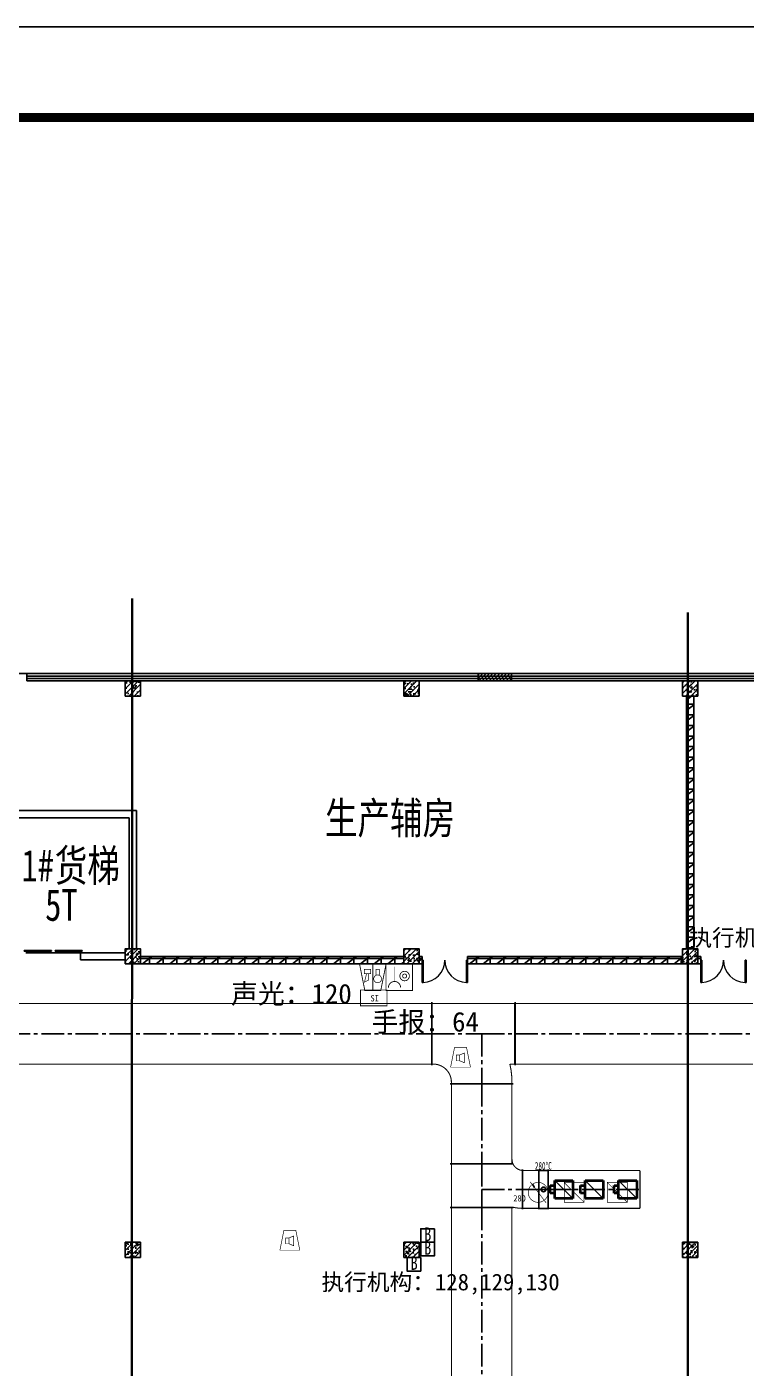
# Model space of a CAD drawing. Header units: millimetres. Extents: x -633009578 to 5705885, y -633235091 to 2571734.
# Drawn here: x 3550620 to 3574370, y 1968891 to 2013212 of the extents above; entities that cross this region are included whole.
import ezdxf
from ezdxf.enums import TextEntityAlignment as Align

# ---------------------------------------------------------------- set-up
doc = ezdxf.new("R2010")
doc.units = ezdxf.units.MM
doc.header["$LTSCALE"] = 1000
doc.header["$MEASUREMENT"] = 0
doc.linetypes.add('CENTER2', pattern=[1.125, 0.75, -0.125, 0.125, -0.125])
doc.layers.get('0').update_dxf_attribs({"color": 9})
for name, color, linetype in [('000000000000电气', 7, 'Continuous'), ('3T_WOOD', 21, 'Continuous'), ('A-COLUM(柱)', 255, 'Continuous'), ('A-DOOR(门）', 4, 'Continuous'), ('A-F-AREA(计算)', 5, 'Continuous'), ('A-HATH(填充)', 8, 'Continuous'), ('A-TEXT(房间)', 243, 'Continuous'), ('A-WALL(墙)', 255, 'Continuous'), ('A-WINDOW（窗）', 4, 'Continuous'), ('DUCT-排烟中心线', 5, 'CENTER2'), ('DUCT-排烟法兰', 4, 'Continuous'), ('DUCT-排烟管', 2, 'Continuous'), ('DUCT-排烟管端线', 4, 'Continuous'), ('DUCT-排烟阀门', 7, 'Continuous'), ('DUCT-排风风口', 7, 'Continuous'), ('HVAC-water Dim-SF', 241, 'Continuous'), ('设备-消防', 3, 'Continuous'), ('设备-箱柜', 3, 'Continuous'), ('院图签、封面151013$0$PUB_TITLE', 153, 'Continuous'), ('院图签、封面151013$0$图签文字', 4, 'Continuous')]:
    doc.layers.add(name, color=color, linetype=linetype)
doc.styles.add('_TCH', font='simhei.ttf', dxfattribs={"width": 0.75, "bigfont": 'hztxt.shx'})
doc.styles.add('_THVAC_DIM', font='simhei.ttf', dxfattribs={"width": 0.8, "height": 3.5, "bigfont": 'HZTXT'})
doc.styles.add('IDQSTYLE', font='simhei.ttf', dxfattribs={"width": 0.707, "bigfont": 'hztxt.shx'})
doc.styles.add('SF', font='simhei.ttf', dxfattribs={"width": 0.75, "bigfont": '@@@hztxt.shx'})
doc.styles.get("Standard").update_dxf_attribs({"font": 'simhei.ttf', "bigfont": 'hztxt.shx'})
doc.styles.add('宋体', font='simhei.ttf')
doc.styles.add('院图签、封面151013$0$-宋体', font='simhei.ttf', dxfattribs={"width": 0.8})
pattern_1 = [(0, (1102221.475196039, 677977.5160347573), (0, 350), []), (37.875, (1102621.475196039, 677977.5160347573), (-169.61527734408, 218.0766567528281), []), (90, (1102621.475196039, 677977.5160347573), (-450, 2.755455298081545e-14), [])]

# ---------------------------------------------------------------- blocks, each defined once
blk = doc.blocks.new('HC001303')
at = {"color": 0, "linetype": 'Continuous'}
blk.add_line((1.147673841419251, 1.538953517481514), (1.735401947549264, 2.599742189978989), dxfattribs=at)
at = {"color": 0, "linetype": 'Continuous', "const_width": 0.2}
blk.add_lwpolyline([(2.673745217742495e-14, -3.125, 0.1989123673796571), (2.209708691207992, -2.209708691207937, 0.1989123673796571), (3.125000000000028, -4.323120637516818e-16, 0.1989123673796568), (2.209708691207993, 2.209708691207993, 0.1989123673796569), (2.841876514387939e-14, 3.125, 0.1989123673796569), (-2.209708691207936, 2.209708691207994, 0.1989123673796568), (-3.124999999999972, 2.10353517373855e-15, 0.1989123673796572), (-2.209708691207937, -2.209708691207936, 0.1989123673796571)], format="xyb", close=True, dxfattribs=at)
blk.add_lwpolyline([(-2.500110713345594, -3.281016827298258), (2.47847216535268, 3.297393019579605)], dxfattribs=at)
at = {"color": 0, "style": 'IDQSTYLE', "width": 0.7}
for tag, p in [('280', (4.109408226946883, -2.854615367737885)), ('PSFHATT', (5.125000010000028, -3.281016827298258))]:
    blk.add_attdef(tag, p, '', height=2, dxfattribs=at)
blk = doc.blocks.new('HC001298')
at = {"color": 0, "linetype": 'Continuous', "const_width": 0.2}
blk.add_lwpolyline([(-3.125, 3.125), (3.125, 3.125), (3.125, -3.125), (-3.125, -3.125)], close=True, dxfattribs=at)
blk.add_lwpolyline([(-3.125, -3.125), (3.125, 3.125)], dxfattribs=at)
at = {"color": 0, "style": 'IDQSTYLE', "width": 0.7}
blk.add_attdef('PSFHATT', (5.125, -3.125), '', height=2.5, dxfattribs=at)
blk = doc.blocks.new('HC001213')
at = {"color": 0, "linetype": 'Continuous', "const_width": 0.2}
blk.add_lwpolyline([(-1.875, 3.125), (1.875, 3.125), (3.125, -3.125), (-3.125, -3.125)], close=True, dxfattribs=at)
for points in [[(-1.293653517016746, 0.7382802506738564), (-0.243653517016746, 0.7382802506738564), (-0.243653517016746, -1.136719749326144), (-1.293653517016746, -1.136719749326144), (-1.293653517016746, 0.7382802506738564)], [(-0.243653517016746, 0.7382802506738564), (1.231346482983254, 1.338280250673856), (1.231346482983254, -1.736719749326144), (-0.243653517016746, -1.136719749326144)]]:
    blk.add_lwpolyline(points, dxfattribs=at)
at = {"color": 0, "style": 'IDQSTYLE', "width": 0.7}
blk.add_attdef('PSFHATT', (5.125, -3.125), '', height=2.5, dxfattribs=at)
blk = doc.blocks.new('HC001212')
at = {"color": 0, "linetype": 'Continuous', "const_width": 0.2}
blk.add_lwpolyline([(-1.875, 3.125), (1.875, 3.125), (3.125, -3.125), (-3.125, -3.125)], close=True, dxfattribs=at)
at = {"color": 0, "linetype": 'Continuous'}
for points, const_width in [([(0, 3.125), (0, -3.125)], 0.2), ([(-1.459485991813081, -0.8805239327332393), (-1.95948599181308, 1.119476067266761), (-0.9594859918130805, 0.619476067266761), (-0.9594859918130805, -0.8805239327332393)], 0.16), ([(-1.959485991813081, -1.880523932733239), (-1.95948599181308, -0.8805239327332393), (-0.4594859918130805, -0.8805239327332393), (-0.4594859918130805, -1.880523932733239), (-1.959485991813081, -1.880523932733239)], 0.16), ([(0.7290485194275803, -0.380523932733239), (0.7290485194281489, -1.880523932733239), (1.569048519428149, -1.880523932733239), (1.569048519430491, -0.380523932733239)], 0.16)]:
    blk.add_lwpolyline(points, dxfattribs=dict(at, const_width=const_width))
at = {"color": 0, "linetype": 'Continuous', "const_width": 0.16}
blk.add_lwpolyline([(1.799048519428144, -0.2905239327332435, 0.1989123673796631), (2.068287334970649, 0.3594760672667566, 0.1989123673796631), (1.799048519428145, 1.009476067266757, 0.1989123673796404), (1.149048519428189, 1.278714882809276, 0.1989123673796654), (0.4990485194281443, 1.009476067266757, 0.198912367379653), (0.2298097038856248, 0.3594760672667572, 0.1989123673796529), (0.4990485194281444, -0.2905239327332433, 0.1989123673796571), (1.14904851942816, -0.5597627482757622, 0.1989123673796488)], format="xyb", close=True, dxfattribs=at)
at = {"color": 0, "style": 'IDQSTYLE', "width": 0.7}
blk.add_attdef('PSFHATT', (5.125, -3.125), '', height=2.5, dxfattribs=at)
blk = doc.blocks.new('HC001208')
at = {"color": 0, "linetype": 'Continuous', "const_width": 0.2}
blk.add_lwpolyline([(-3.125, 3.125), (3.125, 3.125), (3.125, -3.125), (-3.125, -3.125)], close=True, dxfattribs=at)
blk.add_lwpolyline([(-2.560875308812533, 2.421549273106315, 0.198912367379651), (-2.13910907372117, 1.40331550819771, 0.1989123673796632), (-1.120875308812534, 0.9815492731063138, 0.1989123673796561), (-0.1026415439039181, 1.403315508197666, 0.1989123673796525), (0.3191246911874668, 2.421549273106313)], format="xyb", dxfattribs=at)
at = {"color": 0, "linetype": 'Continuous', "const_width": 0.128}
blk.add_lwpolyline([(-1.120875308812544, 0.9815492731063138), (-1.120875308812535, -2.518826738720627)], dxfattribs=at)
at = {"color": 0, "linetype": 'Continuous', "const_width": 0.2}
for points in [[(2.383210274305692, -0.3093507400644881, 0.9999999999999997), (0.1432102743056918, -0.3093507400644877, 0.9999999999999999)], [(0.7832102743056915, -0.3093507400644884, 0.9999999999999994), (1.743210274305692, -0.3093507400644881, 0.9999999999999994)]]:
    blk.add_lwpolyline(points, format="xyb", close=True, dxfattribs=at)
at = {"color": 0, "style": 'IDQSTYLE', "width": 0.7}
blk.add_attdef('PSFHATT', (5.125, -3.125), '', height=2.5, dxfattribs=at)
blk = doc.blocks.new('HC001180')
at = {"color": 0, "linetype": 'Continuous', "const_width": 0.2}
blk.add_lwpolyline([(-3.125, 1.875000000000028), (3.125, 1.875000000000028), (3.125, -1.874999999999972), (-3.125, -1.874999999999972)], close=True, dxfattribs=at)
at = {"color": 0, "style": 'IDQSTYLE', "width": 0.7}
for tag, p in [('SI', (-0.7698887372055268, -0.8480397754184743)), ('PSFHATT', (5.125, -1.874999999999972))]:
    blk.add_attdef(tag, p, '', height=1.5, dxfattribs=at)
blk = doc.blocks.new('建筑图框_A1')
at = {"layer": '院图签、封面151013$0$PUB_TITLE'}
blk.add_lwpolyline([(0, 0), (84100, 0), (84100, 59400), (0, 59400)], close=True, dxfattribs=at)
at = {"layer": '院图签、封面151013$0$PUB_TITLE', "const_width": 100}
blk.add_lwpolyline([(2500, 1000), (83100, 1000), (83100, 58400), (2500, 58400)], close=True, dxfattribs=at)
at = {"layer": '院图签、封面151013$0$图签文字', "color": 6, "style": '院图签、封面151013$0$-宋体'}
for tag, height, width, p in [('工程主持人', 400, 0.7999999999883585, (79990.91196859907, 29505.93707200652)), ('审定', 400, 0.7999999999883585, (79990.91196859907, 28705.93707200605)), ('审核', 400, 0.7999999999883585, (79990.91196859907, 27905.93707200559)), ('专业负责人', 400, 0.7999999999883585, (79990.91196859907, 27105.93707200512)), ('校对', 400, 0.7999999999883585, (79990.91196859907, 26305.93707200466)), ('设计', 400, 0.7999999999883585, (79990.91196859907, 25505.93707200419)), ('方案设计人', 400, 0.7999999999883585, (79990.91196859907, 24706.79438478127)), ('工程编号', 300, 0.7000000000116415, (81000.00416498398, 8700.424278954277)), ('版次', 300, 0.7000000000116415, (78738.08139540046, 3005.726258059498)), ('日期', 300, 0.7000000000116415, (82038.0813954557, 3000.226258123759)), ('图号', 200, 0.7000000000116415, (82538.08139542397, 2400.075247410685)), ('比例', 300, 0.7000000000116415, (78738.08139537089, 2200.188802679535)), ('图号_X施', 300, 0.7000000000116415, (81538.08139540977, 2200.188802651362)), ('图号_总数', 200, 0.7000000000116415, (82538.08139541186, 2000.075247410219))]:
    blk.add_attdef(tag, text='', height=height, dxfattribs=dict(at, width=width)).set_placement(p, align=Align.MIDDLE_CENTER)
at = {"layer": '院图签、封面151013$0$图签文字', "color": 6, "style": '院图签、封面151013$0$-宋体', "width": 0.7}
for tag, p in [('建设单位_001', (80935.88661794258, 7446.21079580821)), ('工程名称_001', (80933.52706738078, 6045.368099178996)), ('图名_001', (79742.88288308708, 4059.656552180292))]:
    blk.add_attdef(tag, p, '', height=300, dxfattribs=at)
blk = doc.blocks.new('$TCHSYS$WIN2D')
for p, q in [((-0.5, 0.5), (0.5, 0.5)), ((0.5, 0.5), (0.4999999999999998, -0.5)), ((0.5, 0.1666666666666666), (-0.5, 0.1666666666666666)), ((0.5, -0.1666666666666667), (-0.5, -0.1666666666666667)), ((-0.4999999999999999, -0.5), (0.5, -0.5))]:
    blk.add_line(p, q)
blk = doc.blocks.new('$DorLib2D$00000002')
for p, q in [((-0.5, -5.684341886080802e-17), (-0.5000000000000007, 0.4875)), ((-0.4750000000000007, 0.4875), (-0.5000000000000007, 0.4875)), ((-0.475, -2.842170943040401e-17), (-0.4750000000000007, 0.4875)), ((0.475, -2.842170943040401e-17), (0.4750000000000007, 0.4875)), ((0.4750000000000007, 0.4875), (0.5000000000000007, 0.4875)), ((0.5, -5.684341886080802e-17), (0.5000000000000007, 0.4875)), ((-0.5, -5.684341886080802e-17), (-0.475, -2.842170943040401e-17)), ((0.5, -5.684341886080802e-17), (0.475, -2.842170943040401e-17))]:
    blk.add_line(p, q)
at = {"lineweight": 13}
for centre, start, end in [((-0.4875, -4.263256414560601e-17), 0, 88.53071641864632), ((0.4875, -4.263256414560601e-17), 91.4692835813537, 180)]:
    blk.add_arc(centre, 0.4875, start, end, dxfattribs=at)
blk = doc.blocks.new('$DORLIB2D$00000127')
at = {"color": 0}
for points in [[(-0.5333333333328483, 0.7948983154366971), (-0.5333333333328483, 0.690405644187237)], [(-0.03333333333284827, 0.7948983154366971), (-0.5333333333328483, 0.7948983154366971)], [(-0.03333333333284827, 0.7948983154366971), (-0.03333333333284827, 0.690405644187237)], [(0.5333333333328483, 0.7948983154366971), (0.03333333333284827, 0.7948983154366971)], [(0.03333333333284827, 0.7948983154366971), (0.03333333333284827, 0.690405644187237)], [(0.5333333333328483, 0.7948983154366971), (0.5333333333328483, 0.690405644187237)], [(-0.03333333333284827, 0.690405644187237), (-0.5333333333328483, 0.690405644187237)], [(0.5, 0.4999999999999858), (-0.5, 0.4999999999999858)], [(0.5333333333328483, 0.690405644187237), (0.03333333333284827, 0.690405644187237)]]:
    blk.add_lwpolyline(points, dxfattribs=at)
blk = doc.blocks.new('_FZH')
h = blk.add_hatch()
h.set_pattern_fill('钢筋混凝土', color=256, scale=0.1, style=0)
h.set_pattern_definition([(45, (0, 0), (-0.1767766952966369, 0.1767766952966369), []), (50, (0, 0), (0.7172601826007535, -0.06275213498259512), [0.07500000000000001, -0.8250000000000001]), (355, (0, 0), (-0.138751333613, 0.7521921337000119), [0.06, -0.66]), (100.4514, (0.05977168000000001, -0.00522934), (0.5785093817140216, 0.6894395420609536), [0.06374019, -0.701142112]), (46.1842, (0, 0.2), (1.067241048625645, -0.1655190143290181), [0.1125, -1.2375]), (96.6356, (0.088936745, 0.186206693), (0.9346627055487033, 0.9741178709004418), [0.095610288, -1.051713]), (351.1842, (0, 0.2), (0.9346619451336272, 0.9741186009253247), [0.09000000000000001, -0.9900000000000001]), (21, (0.1, 0.15), (0.5969070521184617, -0.4026188906653388), [0.07500000000000001, -0.8250000000000001]), (326, (0.1, 0.15), (0.2433153319215824, 0.7251500450468529), [0.06, -0.66]), (71.4514, (0.149742233, 0.116448394), (0.84022262858149, 0.3225304967099524), [0.06374019, -0.701142112]), (37.50000000000001, (0, 0), (0.01215985531729062, 0.3328938538313115), [0, -0.652, 0, -0.67, 0, -0.6625000000000001]), (7.499999999999999, (0, 0), (0.2630695374421486, 0.3944117118823603), [0, -0.382, 0, -0.637, 0, -0.2525]), (-32.5, (-0.223, 0), (0.533822436172409, -0.02255487173437976), [0, -0.25, 0, -0.78, 0, -1.035]), (-42.5, (-0.323, 0), (0.5831861693423862, 0.1001049823323177), [0, -0.325, 0, -0.518, 0, -0.735])])
h.paths.add_polyline_path([(-0.5, -0.5), (0.5, -0.5), (0.5, 0.5), (-0.5, 0.5)])
blk.add_lwpolyline([(-0.5, -0.5), (0.5, -0.5), (0.5, 0.5), (-0.5, 0.5)], close=True)
blk = doc.blocks.new('00000594Cent')
at = {"lineweight": -2}
blk.add_line((-218.75, 1.4210854715202e-14), (218.75, 1.4210854715202e-14), dxfattribs=at)
at = {"color": 0, "linetype": 'ByBlock', "lineweight": -2}
blk.add_circle((0, 1.4210854715202e-14), 125, dxfattribs=at)
blk = doc.blocks.new('00000594Body')
at = {"color": 0, "linetype": 'ByBlock', "lineweight": -2}
for p, q in [((-250, -500), (-249.9999999999964, 500)), ((250, 500), (-250, 500)), ((250, -500), (250.0000000000036, 500)), ((-250, -500), (250, -500))]:
    blk.add_line(p, q, dxfattribs=at)
blk = doc.blocks.new('$风口$00000116')
blk.add_line((-100, 100), (100, -100))
at = {"lineweight": 40}
for p, q in [((100, 100), (-100, 100)), ((-100, 100), (-100, -100)), ((100, -100), (100, 100)), ((-100, -100), (100, -100)), ((-41.83000000000175, -100), (-41.83000000000175, -148.9999999999982)), ((41.83000000000175, -148.9999999999982), (41.83000000000175, -100)), ((-41.83000000000175, -148.9999999999982), (41.83000000000175, -148.9999999999982))]:
    blk.add_line(p, q, dxfattribs=at)

msp = doc.modelspace()

# ---------------------------------------------------------------- hatches: boundary and pattern name
at = {"layer": '3T_WOOD'}
h = msp.add_hatch(dxfattribs=at)
h.set_pattern_fill('ANSI31', color=256, scale=50)
h.set_pattern_definition([(45, (2412779.395743424, 677977.51603476), (-56.1266007566822, 56.12660075668221), [])])
h.paths.add_polyline_path([(3565519.983629855, 1991839.596922424), (3566619.983629855, 1991839.596922424), (3566619.983629855, 1991599.596922424), (3565519.983629855, 1991599.596922424)])
at = {"layer": 'A-HATH(填充)'}
h = msp.add_hatch(dxfattribs=at)
h.set_pattern_fill('空心砖', color=256, scale=100, style=0)
h.set_pattern_definition(pattern_1)
h.paths.add_polyline_path([(3572399.994031722, 1982749.596922424), (3572639.994031722, 1982749.596922424), (3572639.994031722, 1991099.596922424), (3572399.994031722, 1991099.596922424)])
h = msp.add_hatch(dxfattribs=at)
h.set_pattern_fill('空心砖', color=256, scale=100, style=0)
h.set_pattern_definition(pattern_1)
h.paths.add_polyline_path([(3563069.994031749, 1982249.596922424), (3563069.994031749, 1982489.596922413), (3554369.994031749, 1982489.596922413), (3554369.994031749, 1982249.596922413)])
h = msp.add_hatch(dxfattribs=at)
h.set_pattern_fill('空心砖', color=256, scale=100, style=0)
h.set_pattern_definition(pattern_1)
h.paths.add_polyline_path([(3563569.994031749, 1982489.596922418), (3563569.994031749, 1982249.596922418), (3563669.994031488, 1982249.596922421), (3563669.994031488, 1982489.596922421)])
h = msp.add_hatch(dxfattribs=at)
h.set_pattern_fill('空心砖', color=256, scale=100, style=0)
h.set_pattern_definition(pattern_1)
h.paths.add_polyline_path([(3572269.994031749, 1982249.596922424), (3572269.994031749, 1982489.596922413), (3565169.994031488, 1982489.596922421), (3565169.994031488, 1982249.596922421)])
h = msp.add_hatch(dxfattribs=at)
h.set_pattern_fill('空心砖', color=256, scale=100, style=0)
h.set_pattern_definition(pattern_1)
h.paths.add_polyline_path([(3572769.994031749, 1982489.596922418), (3572769.994031749, 1982249.596922418), (3572869.994031996, 1982249.596922421), (3572869.994031996, 1982489.596922421)])

# ---------------------------------------------------------------- linework, layer by layer
at = {"elevation": 2e-08}
msp.add_lwpolyline([(2725055.437121258, 2013211.976810416), (4008204.699681385, 2013211.976810416), (4008204.699681385, 1835011.976810416), (2725055.437121258, 1835011.976810416)], close=True, dxfattribs=at)
at = {"layer": '000000000000电气', "color": 2, "lineweight": 35}
for p, q in [((3554100.915038298, 1994317.573066907), (3554075.58762985, 1938617.363417629)), ((3572441.272534234, 1993862.053400545), (3572441.272534234, 1957325.379799295))]:
    msp.add_line(p, q, dxfattribs=at)
at = {"layer": '3T_WOOD'}
msp.add_lwpolyline([(3565519.983629855, 1991839.596922424), (3566619.983629855, 1991839.596922424), (3566619.983629855, 1991599.596922424), (3565519.983629855, 1991599.596922424)], close=True, dxfattribs=at)
at = {"layer": 'A-F-AREA(计算)'}
msp.add_lwpolyline([(3534479.971570265, 1991839.59697076), (3668759.971570265, 1991839.59697076), (3668759.971570265, 1855759.59697076), (3534479.971570265, 1855759.59697076)], close=True, dxfattribs=at)
at = {"layer": 'A-WALL(墙)'}
for p, q in [((3572399.994031715, 1982749.596922453), (3572399.994031722, 1991099.596922424)), ((3572639.994031772, 1982749.596922453), (3572639.994031722, 1991099.596922424)), ((3549449.994036824, 1987319.596922328), (3554239.994031751, 1987319.596922328)), ((3549689.994036835, 1987079.596922285), (3553999.994031852, 1987079.596922285)), ((3553999.994031852, 1987079.596922285), (3553999.994031749, 1982749.596922424)), ((3554239.994031751, 1987319.596922328), (3554239.994031749, 1982749.596922424)), ((3553869.994031977, 1982619.596922422), (3552389.994037083, 1982619.596922411)), ((3552389.994037083, 1982619.596922411), (3552389.994037083, 1982379.596922406)), ((3554369.994031749, 1982489.596922413), (3563069.994031977, 1982489.596922392)), ((3563669.994031488, 1982489.596922421), (3563569.994031977, 1982489.596922515)), ((3563669.994031488, 1982249.596922421), (3563669.994031488, 1982489.596922421)), ((3572269.994031977, 1982489.5969224), (3565169.994031488, 1982489.596922421)), ((3565169.994031488, 1982489.596922421), (3565169.994031488, 1982249.596922421)), ((3572869.994031996, 1982489.596922421), (3572769.994031977, 1982489.596923372)), ((3572869.994031996, 1982249.596922421), (3572869.994031996, 1982489.596922421)), ((3552389.994037083, 1982379.596922406), (3553869.994031977, 1982379.596922497)), ((3554369.994031749, 1982249.596922413), (3563069.994031977, 1982249.596922392)), ((3563569.994031977, 1982249.596922337), (3563669.994031488, 1982249.596922421)), ((3565169.994031488, 1982249.596922421), (3572269.994031977, 1982249.596922409)), ((3572769.994031977, 1982249.596922147), (3572869.994031996, 1982249.596922421))]:
    msp.add_line(p, q, dxfattribs=at)
at = {"layer": 'DUCT-排烟中心线', "color": 8}
for p, q in [((3549976.853914092, 1979939.551026673), (3563987.519123309, 1979939.551026673)), ((3563987.719123308, 1979939.551026673), (3565637.719123308, 1979939.551026673)), ((3565637.719123308, 1979939.551026673), (3566737.719123308, 1979939.551026673)), ((3565637.719123308, 1979939.551026673), (3565637.719123308, 1978289.551026673)), ((3566737.919123308, 1979939.551026673), (3574595.794055161, 1979939.551026673)), ((3565637.719123308, 1978289.351026673), (3565637.719123308, 1975647.880873717)), ((3565637.719123308, 1975647.680873717), (3565637.719123308, 1974797.680873717)), ((3565637.719123308, 1974797.680873717), (3565637.719123308, 1974197.680873717)), ((3565637.719123308, 1974797.680873717), (3566987.719123308, 1974797.680873717)), ((3567528.308926246, 1974797.680873717), (3566987.919123308, 1974797.680873717)), ((3567828.708926246, 1974797.680873717), (3570865.835996706, 1974797.680873717)), ((3565637.719123308, 1974197.480873717), (3565637.719123308, 1961889.420811058))]:
    msp.add_line(p, q, dxfattribs=at)
at = {"layer": 'DUCT-排烟法兰', "color": 8}
for p, q in [((3563987.619123308, 1980979.551026673), (3563987.619123308, 1978899.551026673)), ((3566737.819123309, 1978899.551026673), (3566737.819123309, 1980979.551026673)), ((3564597.719123308, 1978289.451026673), (3566677.719123308, 1978289.451026673)), ((3566677.719123308, 1975647.780873717), (3564597.719123308, 1975647.780873717)), ((3566987.819123309, 1974142.680873717), (3566987.819123309, 1975452.680873717)), ((3567528.408926246, 1975452.680873717), (3567528.408926246, 1974142.680873717)), ((3567828.608926246, 1975452.680873717), (3567828.608926246, 1974142.680873717)), ((3564597.719123308, 1974197.580873717), (3566677.719123308, 1974197.580873717))]:
    msp.add_line(p, q, dxfattribs=at)
at = {"layer": 'DUCT-排烟管', "color": 8, "const_width": 35}
for points in [[(3563987.519123309, 1980939.551026673), (3549976.853914092, 1980939.551026673)], [(3564037.719123308, 1980939.551026673), (3563987.719123308, 1980939.551026673)], [(3566737.719123308, 1980939.551026673), (3564037.719123308, 1980939.551026673)], [(3574595.794055161, 1980939.551026673), (3566737.919123308, 1980939.551026673)], [(3549976.853914092, 1978939.551026673), (3563987.519123309, 1978939.551026673)], [(3563987.719123308, 1978939.551026673), (3564037.719123308, 1978939.551026673)], [(3566567.541251443, 1978939.551026673), (3566737.719123308, 1978939.551026673)], [(3566737.919123308, 1978939.551026673), (3574595.794055161, 1978939.551026673)], [(3564637.719123308, 1978339.551026673), (3564637.719123308, 1978289.551026673)], [(3564637.719123308, 1978289.351026673), (3564637.719123308, 1975647.880873717)], [(3566637.719123308, 1978289.551026673), (3566637.719123308, 1978339.551026673)], [(3566637.719123308, 1975647.880873717), (3566637.719123308, 1978289.351026673)], [(3566637.719123308, 1975647.680873717), (3566637.719123308, 1975797.680873717)], [(3564637.719123308, 1975597.680873717), (3564637.719123308, 1975647.680873717)], [(3564637.719123308, 1974197.680873717), (3564637.719123308, 1975597.680873717)], [(3567012.719123308, 1975422.680873717), (3566987.719123308, 1975422.680873717)], [(3567528.308926246, 1975422.680873717), (3566987.919123308, 1975422.680873717)], [(3567528.508926246, 1975422.680873717), (3567828.508926246, 1975422.680873717)], [(3570865.835996706, 1975422.680873717), (3567828.708926246, 1975422.680873717)], [(3570865.835996706, 1974172.680873717), (3570865.835996706, 1975422.680873717)], [(3564637.719123308, 1974197.480873717), (3564637.719123308, 1961889.420811058)], [(3566637.719123308, 1974215.751671761), (3566637.719123308, 1974197.680873717)], [(3566637.719123308, 1961889.420811058), (3566637.719123308, 1974197.480873717)], [(3566987.719123308, 1974172.680873717), (3566962.719123308, 1974172.680873717)], [(3566987.919123308, 1974172.680873717), (3567528.308926246, 1974172.680873717)], [(3567828.508926246, 1974172.680873717), (3567528.508926246, 1974172.680873717)], [(3567828.708926246, 1974172.680873717), (3570865.835996706, 1974172.680873717)]]:
    msp.add_lwpolyline(points, dxfattribs=at)
for points in [[(3564637.719123308, 1978339.551026673, 0.4142135623733224), (3564037.719123308, 1978939.551026673)], [(3566637.719123308, 1978339.551026673, 0.05828290405762869), (3566567.541251443, 1978939.551026673)], [(3566637.719123308, 1975797.680873717, 0.414213562373095), (3567012.719123308, 1975422.680873717)], [(3566637.719123308, 1974215.751671761, 0.05054208656711653), (3566962.719123308, 1974172.680873717)]]:
    msp.add_lwpolyline(points, format="xyb", dxfattribs=at)
at = {"layer": 'DUCT-排烟管端线', "color": 8}
for p, q in [((3563987.519123309, 1978939.551026673), (3563987.519123309, 1980939.551026673)), ((3563987.719123308, 1980939.551026673), (3563987.719123308, 1978939.551026673)), ((3566737.719123308, 1978939.551026673), (3566737.719123308, 1980939.551026673)), ((3566737.919123308, 1980939.551026673), (3566737.919123308, 1978939.551026673)), ((3564637.719123308, 1978289.551026673), (3566637.719123308, 1978289.551026673)), ((3566637.719123308, 1978289.351026673), (3564637.719123308, 1978289.351026673)), ((3564637.719123308, 1975647.880873717), (3566637.719123308, 1975647.880873717)), ((3564637.719123308, 1975647.680873717), (3566637.719123308, 1975647.680873717)), ((3566987.719123308, 1975422.680873717), (3566987.719123308, 1974172.680873717)), ((3566987.919123308, 1975422.680873717), (3566987.919123308, 1974172.680873717)), ((3567528.308926246, 1974172.680873717), (3567528.308926246, 1975422.680873717)), ((3567528.508926246, 1975422.680873717), (3567528.508926246, 1974172.680873717)), ((3567828.508926246, 1975422.680873717), (3567828.508926246, 1974172.680873717)), ((3567828.708926246, 1975422.680873717), (3567828.708926246, 1974172.680873717)), ((3566637.719123308, 1974197.680873717), (3564637.719123308, 1974197.680873717)), ((3566637.719123308, 1974197.480873717), (3564637.719123308, 1974197.480873717))]:
    msp.add_line(p, q, dxfattribs=at)
at = {"layer": 'HVAC-water Dim-SF', "color": 8, "linetype": 'Continuous'}
for points in [[(3564075.645922949, 1973499.596922424), (3563625.645922949, 1973499.596922424), (3563625.645922949, 1973049.596922424), (3564075.645922949, 1973049.596922424)], [(3564075.645922949, 1973049.596922424), (3563625.645922949, 1973049.596922424), (3563625.645922949, 1972599.596922424), (3564075.645922949, 1972599.596922424)], [(3563625.645922949, 1972549.596922424), (3563175.645922949, 1972549.596922424), (3563175.645922949, 1972099.596922424), (3563625.645922949, 1972099.596922424)]]:
    msp.add_lwpolyline(points, close=True, dxfattribs=at)

# ---------------------------------------------------------------- block references
at = {"layer": 'A-COLUM(柱)', "xscale": 500, "yscale": 500, "zscale": 500}
for p in [(3554119.994031749, 1991349.596922424), (3563319.994031749, 1991349.596922424), (3572519.994031749, 1991349.596922424), (3554119.994031749, 1982499.596922424), (3563319.994031749, 1982499.596922424), (3572519.994031749, 1982499.596922424), (3554119.994031749, 1972799.596922424), (3563319.994031749, 1972799.596922424), (3572519.994031749, 1972799.596922424)]:
    msp.add_blockref('_FZH', p, dxfattribs=at)
at = {"layer": 'A-DOOR(门）', "xscale": -1800, "yscale": 240, "zscale": 1800}
msp.add_blockref('$DORLIB2D$00000127', (3551489.99403694, 1982499.596922424), dxfattribs=at)
at = {"layer": 'A-DOOR(门）', "extrusion": (0, 0, -1), "xscale": -1500, "yscale": 1500, "zscale": 1500, "rotation": 180}
for p in [(-3564419.994031675, 1982369.596922413), (-3573619.994031936, 1982369.596922413)]:
    msp.add_blockref('$DorLib2D$00000002', p, dxfattribs=at)
at = {"layer": 'A-WINDOW（窗）', "extrusion": (0, 0, -1), "xscale": -50000.04198255227, "yscale": 240, "zscale": 50000.04198255227, "rotation": 180}
msp.add_blockref('$TCHSYS$WIN2D', (-3575619.973041228, 1991719.596922424), dxfattribs=at)
at = {"layer": 'DUCT-排烟阀门', "color": 8, "xscale": -0.6}
for name, yscale in [('00000594Body', 1.25), ('00000594Cent', 0.6)]:
    msp.add_blockref(name, (3567678.508926246, 1974797.680873717, 3000), dxfattribs=dict(at, yscale=yscale))
at = {"layer": 'DUCT-排风风口', "color": 8, "xscale": -3, "yscale": 3, "rotation": 270}
for p in [(3568349.120490653, 1974797.680873717, 2600), (3569349.120490653, 1974797.680873717, 2600), (3570455.195652873, 1974797.680873717, 2600)]:
    msp.add_blockref('$风口$00000116', p, dxfattribs=at)
at = {"layer": '设备-消防', "xscale": -140, "yscale": 140, "zscale": 140, "rotation": 180}
for name, p in [('HC001212', (3562041.655783173, 1981805.551874045)), ('HC001208', (3562916.655783173, 1981805.551874045))]:
    msp.add_blockref(name, p, dxfattribs=at)
at = {"layer": '设备-消防'}
ref = msp.add_blockref('HC001180', (3562074.5, 1981126.5), dxfattribs=dict(at, xscale=140, yscale=140, zscale=140))
ref.add_attrib('SI', 'SI', (3561966.715576792, 1981007.774431441), dxfattribs={"layer": '0', "color": 0, "height": 210, "width": 0.8})
at = {"layer": '设备-消防', "yscale": 105, "zscale": 105}
for name, p, xscale in [('HC001213', (3564940, 1979165.5), 105), ('HC001298', (3568691, 1974700.051026672, 2600), -105), ('HC001298', (3570114.310069501, 1974700.051026672, 2600), -105), ('HC001213', (3559304, 1973118.903077577), 105)]:
    msp.add_blockref(name, p, dxfattribs=dict(at, xscale=xscale))
at = {"layer": '设备-消防'}
ref = msp.add_blockref('HC001303', (3567502.198505104, 1974700.051026672, 3000), dxfattribs=dict(at, xscale=-105, yscale=105, zscale=105))
ref.add_attrib('280', '280', (3566683.485538955, 1974400.31641306, 3000), dxfattribs={"layer": '0', "color": 0, "height": 210, "width": 0.8})
at = {"layer": '设备-箱柜', "xscale": 3, "yscale": 3}
msp.add_blockref('建筑图框_A1', (3481955.437121258, 1835011.976810416, 4.000000000000001e-08), dxfattribs=at)

# ---------------------------------------------------------------- texts
at = {"layer": '000000000000电气', "color": 20, "lineweight": 35, "true_color": 0xff5500, "style": '宋体'}
for s, p in [('执行机构：137,138,139', (3572494.896844485, 1982842.161604313)), ('执行机构：128,129,130', (3560345.891785849, 1971463.094020533))]:
    msp.add_text(s, height=550, dxfattribs=at).set_placement(p)
at = {"layer": '000000000000电气', "color": 5, "lineweight": 35, "style": '宋体'}
msp.add_text('声光：120', height=650, dxfattribs=at).set_placement((3557360.821441137, 1980939.551026673))
at = {"layer": '000000000000电气', "color": 2, "lineweight": 35, "style": '宋体'}
msp.add_text('手报：64', height=650, dxfattribs=at).set_placement((3562001.134832101, 1980012.654914845))
at = {"layer": 'A-TEXT(房间)', "style": '_TCH', "width": 0.75}
for s, p in [('生产辅房', (3560464.52394223, 1986542.450864474)), ('1#', (3550440.278121329, 1984973.519775303)), ('货梯', (3551542.778121329, 1984973.519775303)), ('5T', (3551224.536560491, 1983673.255481535))]:
    msp.add_text(s, height=1050, dxfattribs=at).set_placement(p)
at = {"layer": 'DUCT-排烟阀门', "color": 8, "style": '_THVAC_DIM', "width": 0.5647058823529412}
msp.add_text('280%%dC', height=255, dxfattribs=at).set_placement((3567393.937497675, 1975447.680873717, 3000))
at = {"layer": 'HVAC-water Dim-SF', "color": 8, "linetype": 'Continuous', "style": 'SF', "width": 0.75}
for p in [(3563742.553635513, 1973090.471135191, 5600), (3563742.553635513, 1972640.471135191, 5600), (3563292.553635513, 1972140.471135191, 5600)]:
    msp.add_text('B', height=450, dxfattribs=at).set_placement(p)

doc.saveas('drawing.dxf')
